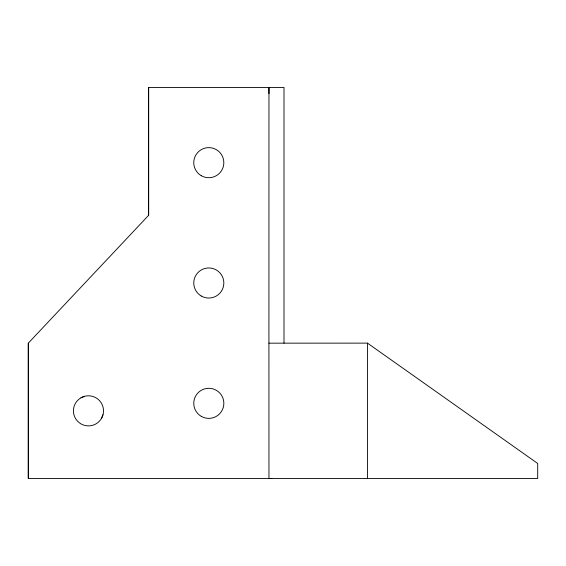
<?xml version="1.0" encoding="UTF-8"?>
<svg xmlns="http://www.w3.org/2000/svg" width="566" height="566" viewBox="0 0 566 566"><rect width="100%" height="100%" fill="white"/><g stroke="black" fill="none" stroke-linecap="round" stroke-linejoin="round"><path stroke-width="0.85" d="M271.807 478.496L268.963 478.539L268.921 343.166L367.476 343.13L537.7 463.469L537.7 478.511L28.3 478.539L28.307 343.145L148.632 215.313L148.632 87.461L284.005 87.461L284.005 343.159M268.921 343.166L268.963 87.461L268.963 93.631M367.525 478.503L367.476 343.13M28.3 343.166L28.3 478.539M101.491 418.366L102.998 414.737M80.945 397.813A15.041 15.041 0 0 1 103.507 410.845A15.041 15.041 0 0 1 80.945 423.87A15.041 15.041 0 0 1 80.945 397.813L84.575 396.313M148.632 87.461L148.632 215.313M201.277 416.357A15.041 15.041 0 0 0 223.846 403.332A15.041 15.041 0 0 0 201.284 390.307A15.041 15.041 0 0 0 201.277 416.357M201.27 175.693A15.041 15.041 0 0 0 223.832 162.668A15.041 15.041 0 0 0 201.27 149.643A15.041 15.041 0 0 0 201.27 175.693M201.277 296.025A15.041 15.041 0 0 0 223.839 283A15.041 15.041 0 0 0 201.277 269.975A15.041 15.041 0 0 0 201.277 296.025"/></g></svg>
